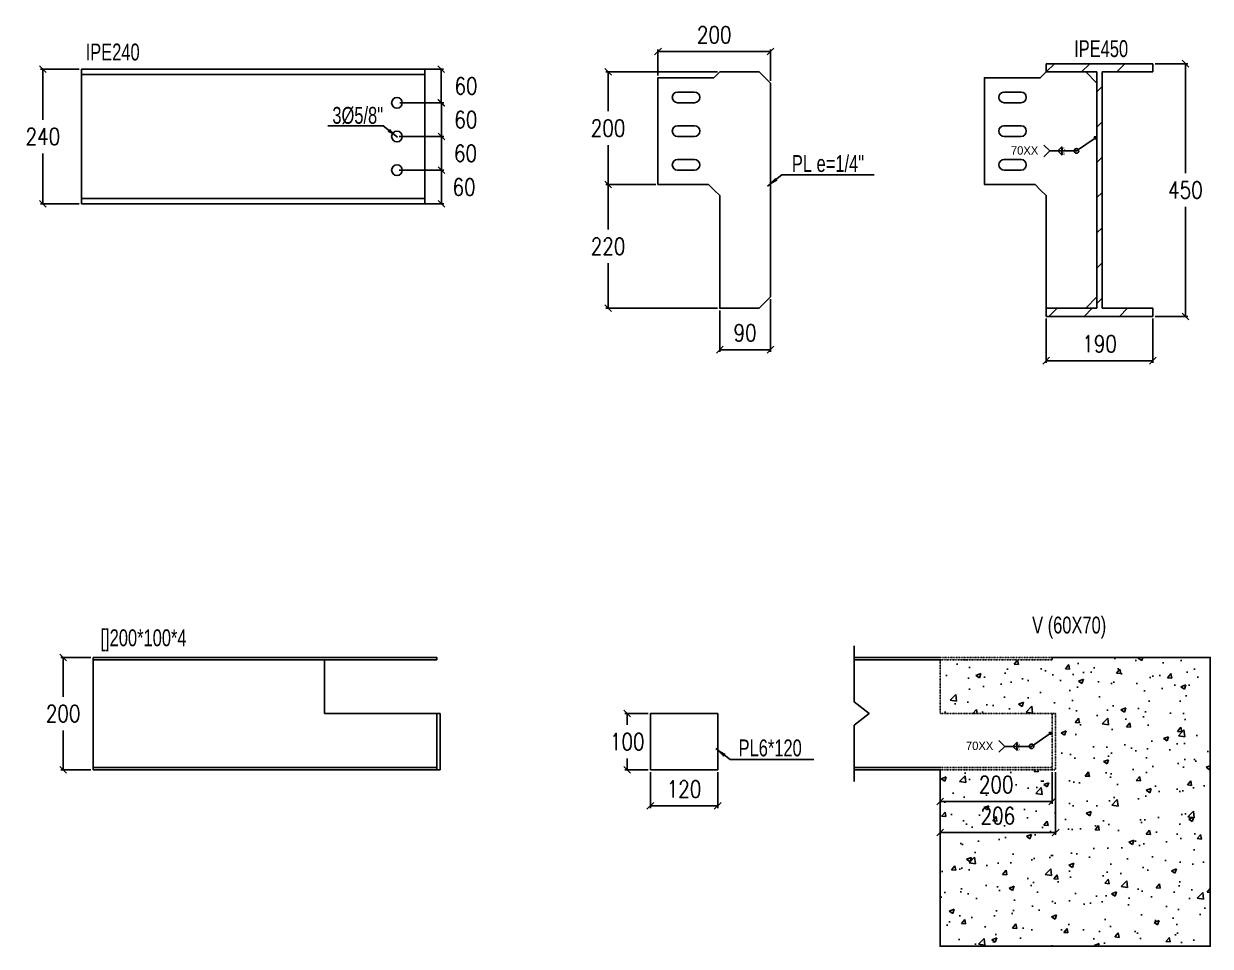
# Model space of a CAD drawing. Extents: x 7536 to 102814, y -9868 to 35131.
# Drawn here: x 19031 to 21145, y -6881 to -5238 of the extents above; entities that cross this region are included whole.
import ezdxf
from ezdxf.enums import TextEntityAlignment as Align

# ---------------------------------------------------------------- set-up
doc = ezdxf.new("R2010")
doc.units = 0
doc.header["$LTSCALE"] = 0.4
doc.linetypes.add('DXK_LINE_DOT1', pattern=[1.8814, 0.9407, -0.9407])
doc.layers.get('0').update_dxf_attribs({"color": 255})
for name, color, linetype in [('COTAS', 8, 'Continuous'), ('P-PLATINA', 6, 'Continuous'), ('PERFORACIONES', 1, 'Continuous'), ('TITULO', 3, 'Continuous')]:
    doc.layers.add(name, color=color, linetype=linetype)
doc.styles.add('CNI_COTAS', font='romans.shx', dxfattribs={"width": 0.8})
doc.styles.add('ROMANS', font='DINGRAFO.SHX')
doc.styles.add('VERDANA', font='arial.ttf')
doc.dimstyles.new('1.1', dxfattribs={"dimscale": 0, "dimtxt": 15, "dimasz": 20, "dimexe": 2, "dimexo": 2, "dimgap": 7, "dimtad": 1, "dimdec": 0, "dimzin": 4, "dimdsep": 46, "dimtxsty": 'CNI_COTAS', "dimcen": 0, "dimclrd": 256, "dimclrt": 3, "dimadec": 0, "dimazin": 0, "dimtfac": 1, "dimtdec": 0, "dimtmove": 2, "dimatfit": 0, "dimfxl": 0.05, "dimtolj": 1, "dimtzin": 0, "dimarcsym": 1})
doc.dimstyles.new('1.4', dxfattribs={"dimscale": 0, "dimtxt": 30, "dimasz": 12, "dimexe": 4, "dimexo": 4, "dimgap": 15, "dimtad": 1, "dimdec": 0, "dimzin": 4, "dimdsep": 46, "dimtxsty": 'CNI_COTAS', "dimblk": 'OBLIQUE', "dimcen": -0.09, "dimclrd": 256, "dimclrt": 3, "dimadec": 0, "dimazin": 0, "dimtfac": 1, "dimtdec": 0, "dimtmove": 2, "dimatfit": 0, "dimldrblk": 'DOT', "dimfxl": 0.05, "dimtolj": 1, "dimtzin": 0, "dimarcsym": 0})

# ---------------------------------------------------------------- blocks, each defined once
blk = doc.blocks.new('_Oblique')
at = {"color": 0, "linetype": 'ByBlock', "lineweight": -2}
blk.add_line((-0.5, -0.5), (0.5, 0.5), dxfattribs=at)
blk = doc.blocks.new('*D28')
at = {"layer": 'COTAS', "color": 0, "lineweight": -2, "transparency": 16777216}
for p, q in [((19129.4, -5318.8), (19060.7, -5318.8)), ((19129.4, -5558.8), (19060.7, -5558.8))]:
    blk.add_line(p, q, dxfattribs=at)
at = {"layer": 'COTAS', "lineweight": -2, "transparency": 16777216}
for p, q in [((19064.7, -5318.8), (19064.7, -5408.8)), ((19064.7, -5558.8), (19064.7, -5468.8))]:
    blk.add_line(p, q, dxfattribs=at)
at = {"layer": 'Defpoints', "color": 0, "transparency": 16777216}
for p in [(19064.7, -5318.8), (19133.4, -5318.8), (19133.4, -5558.8)]:
    blk.add_point(p, dxfattribs=at)
at = {"layer": 'COTAS', "lineweight": -2, "transparency": 16777216, "xscale": 12, "yscale": 12, "zscale": 12}
for p, rotation in [((19064.7, -5318.8), 90), ((19064.7, -5558.8), 270)]:
    blk.add_blockref('_Oblique', p, dxfattribs=dict(at, rotation=rotation))
at = {"layer": 'COTAS', "color": 3, "transparency": 16777216, "insert": (19064.7, -5438.8), "char_height": 30, "attachment_point": 5, "rotation": 0.01, "style": 'CNI_COTAS'}
blk.add_mtext('\\A1;240', dxfattribs=at)
blk = doc.blocks.new('_Dot')
at = {"color": 0, "linetype": 'ByBlock', "lineweight": -2}
blk.add_line((-0.5, 0), (-1, 0), dxfattribs=at)
at = {"color": 0, "linetype": 'ByBlock', "const_width": 0.5}
blk.add_lwpolyline([(-0.25, 0, 1), (0.25, 0, 1)], format="xyb", close=True, dxfattribs=at)
blk = doc.blocks.new('*D29')
at = {"layer": 'COTAS', "color": 0, "lineweight": -2, "transparency": 16777216}
for p, q in [((21046.5, -5309.1), (21104.5, -5309.1)), ((21046.5, -5759.1), (21104.5, -5759.1))]:
    blk.add_line(p, q, dxfattribs=at)
at = {"layer": 'COTAS', "lineweight": -2, "transparency": 16777216}
for p, q in [((21100.5, -5309.1), (21100.5, -5504.1)), ((21100.5, -5759.1), (21100.5, -5564.1))]:
    blk.add_line(p, q, dxfattribs=at)
at = {"layer": 'Defpoints', "color": 0, "transparency": 16777216}
for p in [(21042.5, -5309.1), (21100.5, -5309.1), (21042.5, -5759.1)]:
    blk.add_point(p, dxfattribs=at)
at = {"layer": 'COTAS', "lineweight": -2, "transparency": 16777216, "xscale": 12, "yscale": 12, "zscale": 12}
for p, rotation in [((21100.5, -5309.1), 90), ((21100.5, -5759.1), 270)]:
    blk.add_blockref('_Oblique', p, dxfattribs=dict(at, rotation=rotation))
at = {"layer": 'COTAS', "color": 3, "transparency": 16777216, "insert": (21100.5, -5534.1), "char_height": 30, "attachment_point": 5, "rotation": 0.01, "style": 'CNI_COTAS'}
blk.add_mtext('\\A1;450', dxfattribs=at)
blk = doc.blocks.new('*D30')
at = {"layer": 'COTAS', "color": 0, "lineweight": -2, "transparency": 16777216}
for p, q in [((20852.5, -5763.1), (20852.5, -5842)), ((21042.5, -5763.1), (21042.5, -5842))]:
    blk.add_line(p, q, dxfattribs=at)
at = {"layer": 'COTAS', "lineweight": -2, "transparency": 16777216}
blk.add_line((20852.5, -5838), (21042.5, -5838), dxfattribs=at)
at = {"layer": 'Defpoints', "color": 0, "transparency": 16777216}
for p in [(20852.5, -5759.1), (21042.5, -5759.1), (21042.5, -5838)]:
    blk.add_point(p, dxfattribs=at)
at = {"layer": 'COTAS', "lineweight": -2, "transparency": 16777216, "xscale": 12, "yscale": 12, "zscale": 12, "rotation": 180}
blk.add_blockref('_Oblique', (20852.5, -5838), dxfattribs=at)
at = {"layer": 'COTAS', "lineweight": -2, "transparency": 16777216, "xscale": 12, "yscale": 12, "zscale": 12}
blk.add_blockref('_Oblique', (21042.5, -5838), dxfattribs=at)
at = {"layer": 'COTAS', "color": 3, "transparency": 16777216, "insert": (20947.5, -5808), "char_height": 30, "attachment_point": 5, "style": 'CNI_COTAS'}
blk.add_mtext('\\A1;190', dxfattribs=at)
blk = doc.blocks.new('*D50')
at = {"layer": 'COTAS', "color": 0, "lineweight": -2, "transparency": 16777216}
for p, q in [((19150.2, -6366.5), (19096.8, -6366.5)), ((19150.2, -6566.5), (19096.8, -6566.5))]:
    blk.add_line(p, q, dxfattribs=at)
at = {"layer": 'COTAS', "lineweight": -2, "transparency": 16777216}
for p, q in [((19100.8, -6366.5), (19100.8, -6436.5)), ((19100.8, -6566.5), (19100.8, -6496.5))]:
    blk.add_line(p, q, dxfattribs=at)
at = {"layer": 'Defpoints', "color": 0, "transparency": 16777216}
for p in [(19100.8, -6366.5), (19154.2, -6366.5), (19154.2, -6566.5)]:
    blk.add_point(p, dxfattribs=at)
at = {"layer": 'COTAS', "lineweight": -2, "transparency": 16777216, "xscale": 12, "yscale": 12, "zscale": 12}
for p, rotation in [((19100.8, -6366.5), 90), ((19100.8, -6566.5), 270)]:
    blk.add_blockref('_Oblique', p, dxfattribs=dict(at, rotation=rotation))
at = {"layer": 'COTAS', "color": 3, "transparency": 16777216, "insert": (19100.8, -6466.5), "char_height": 30, "attachment_point": 5, "rotation": 0.01, "style": 'CNI_COTAS'}
blk.add_mtext('\\A1;200', dxfattribs=at)
blk = doc.blocks.new('*D51')
at = {"layer": 'COTAS', "color": 0, "lineweight": -2, "transparency": 16777216}
for p, q in [((20663.3, -6570.5), (20663.3, -6626.9)), ((20863.3, -6570.5), (20863.3, -6626.9))]:
    blk.add_line(p, q, dxfattribs=at)
at = {"layer": 'COTAS', "lineweight": -2, "transparency": 16777216}
blk.add_line((20663.3, -6622.9), (20863.3, -6622.9), dxfattribs=at)
at = {"layer": 'Defpoints', "color": 0, "transparency": 16777216}
for p in [(20663.3, -6566.5), (20863.3, -6566.5), (20863.3, -6622.9)]:
    blk.add_point(p, dxfattribs=at)
at = {"layer": 'COTAS', "lineweight": -2, "transparency": 16777216, "xscale": 12, "yscale": 12, "zscale": 12, "rotation": 180}
blk.add_blockref('_Oblique', (20663.3, -6622.9), dxfattribs=at)
at = {"layer": 'COTAS', "lineweight": -2, "transparency": 16777216, "xscale": 12, "yscale": 12, "zscale": 12}
blk.add_blockref('_Oblique', (20863.3, -6622.9), dxfattribs=at)
at = {"layer": 'COTAS', "color": 3, "transparency": 16777216, "insert": (20763.3, -6592.9), "char_height": 30, "attachment_point": 5, "style": 'CNI_COTAS'}
blk.add_mtext('\\A1;200', dxfattribs=at)
blk = doc.blocks.new('*D52')
at = {"layer": 'COTAS', "color": 0, "lineweight": -2, "transparency": 16777216}
for p, q in [((20663.3, -6570.5), (20663.3, -6682.4)), ((20869.3, -6570.5), (20869.3, -6682.4))]:
    blk.add_line(p, q, dxfattribs=at)
at = {"layer": 'COTAS', "lineweight": -2, "transparency": 16777216}
blk.add_line((20663.3, -6678.4), (20869.3, -6678.4), dxfattribs=at)
at = {"layer": 'Defpoints', "color": 0, "transparency": 16777216}
for p in [(20663.3, -6566.5), (20869.3, -6566.5), (20869.3, -6678.4)]:
    blk.add_point(p, dxfattribs=at)
at = {"layer": 'COTAS', "lineweight": -2, "transparency": 16777216, "xscale": 12, "yscale": 12, "zscale": 12, "rotation": 180}
blk.add_blockref('_Oblique', (20663.3, -6678.4), dxfattribs=at)
at = {"layer": 'COTAS', "lineweight": -2, "transparency": 16777216, "xscale": 12, "yscale": 12, "zscale": 12}
blk.add_blockref('_Oblique', (20869.3, -6678.4), dxfattribs=at)
at = {"layer": 'COTAS', "color": 3, "transparency": 16777216, "insert": (20766.3, -6648.4), "char_height": 30, "attachment_point": 5, "style": 'CNI_COTAS'}
blk.add_mtext('\\A1;206', dxfattribs=at)
blk = doc.blocks.new('*D123')
at = {"layer": 'COTAS', "color": 0, "lineweight": -2, "transparency": 16777216}
for p, q in [((20266.7, -5323.7), (20067.8, -5323.7)), ((20156.7, -5524.1), (20067.8, -5524.1))]:
    blk.add_line(p, q, dxfattribs=at)
at = {"layer": 'COTAS', "lineweight": -2, "transparency": 16777216}
for p, q in [((20071.8, -5323.7), (20071.8, -5393.9)), ((20071.8, -5524.1), (20071.8, -5453.9))]:
    blk.add_line(p, q, dxfattribs=at)
at = {"layer": 'Defpoints', "color": 0, "transparency": 16777216}
for p in [(20270.7, -5323.7), (20071.8, -5524.1), (20160.7, -5524.1)]:
    blk.add_point(p, dxfattribs=at)
at = {"layer": 'COTAS', "lineweight": -2, "transparency": 16777216, "xscale": 12, "yscale": 12, "zscale": 12}
for p, rotation in [((20071.8, -5323.7), 90), ((20071.8, -5524.1), 270)]:
    blk.add_blockref('_Oblique', p, dxfattribs=dict(at, rotation=rotation))
at = {"layer": 'COTAS', "color": 3, "transparency": 16777216, "insert": (20071.8, -5423.9), "char_height": 30, "attachment_point": 5, "rotation": 0.01, "style": 'CNI_COTAS'}
blk.add_mtext('\\A1;200', dxfattribs=at)
blk = doc.blocks.new('*D124')
at = {"layer": 'COTAS', "color": 0, "lineweight": -2, "transparency": 16777216}
for p, q in [((20156.7, -5524.1), (20067.8, -5524.1)), ((20266.7, -5744.5), (20067.8, -5744.5))]:
    blk.add_line(p, q, dxfattribs=at)
at = {"layer": 'COTAS', "lineweight": -2, "transparency": 16777216}
for p, q in [((20071.8, -5524.1), (20071.8, -5604.3)), ((20071.8, -5744.5), (20071.8, -5664.3))]:
    blk.add_line(p, q, dxfattribs=at)
at = {"layer": 'Defpoints', "color": 0, "transparency": 16777216}
for p in [(20160.7, -5524.1), (20071.8, -5744.5), (20270.7, -5744.5)]:
    blk.add_point(p, dxfattribs=at)
at = {"layer": 'COTAS', "lineweight": -2, "transparency": 16777216, "xscale": 12, "yscale": 12, "zscale": 12}
for p, rotation in [((20071.8, -5524.1), 90), ((20071.8, -5744.5), 270)]:
    blk.add_blockref('_Oblique', p, dxfattribs=dict(at, rotation=rotation))
at = {"layer": 'COTAS', "color": 3, "transparency": 16777216, "insert": (20071.8, -5634.3), "char_height": 30, "attachment_point": 5, "rotation": 0.01, "style": 'CNI_COTAS'}
blk.add_mtext('\\A1;220', dxfattribs=at)
blk = doc.blocks.new('*D125')
at = {"layer": 'COTAS', "color": 0, "lineweight": -2, "transparency": 16777216}
for p, q in [((20361, -5728.5), (20361, -5822.4)), ((20270.7, -5748.5), (20270.7, -5822.4))]:
    blk.add_line(p, q, dxfattribs=at)
at = {"layer": 'COTAS', "lineweight": -2, "transparency": 16777216}
blk.add_line((20270.7, -5818.4), (20361, -5818.4), dxfattribs=at)
at = {"layer": 'Defpoints', "color": 0, "transparency": 16777216}
for p in [(20361, -5724.5), (20270.7, -5744.5), (20361, -5818.4)]:
    blk.add_point(p, dxfattribs=at)
at = {"layer": 'COTAS', "lineweight": -2, "transparency": 16777216, "xscale": 12, "yscale": 12, "zscale": 12, "rotation": 180}
blk.add_blockref('_Oblique', (20270.7, -5818.4), dxfattribs=at)
at = {"layer": 'COTAS', "lineweight": -2, "transparency": 16777216, "xscale": 12, "yscale": 12, "zscale": 12}
blk.add_blockref('_Oblique', (20361, -5818.4), dxfattribs=at)
at = {"layer": 'COTAS', "color": 3, "transparency": 16777216, "insert": (20315.9, -5788.4), "char_height": 30, "attachment_point": 5, "style": 'CNI_COTAS'}
blk.add_mtext('\\A1;90', dxfattribs=at)
blk = doc.blocks.new('*D126')
at = {"layer": 'COTAS', "color": 0, "lineweight": -2, "transparency": 16777216}
for p, q in [((20160.7, -5330.1), (20160.7, -5283.6)), ((20361, -5339.7), (20361, -5283.6))]:
    blk.add_line(p, q, dxfattribs=at)
at = {"layer": 'COTAS', "lineweight": -2, "transparency": 16777216}
blk.add_line((20160.7, -5287.6), (20361, -5287.6), dxfattribs=at)
at = {"layer": 'Defpoints', "color": 0, "transparency": 16777216}
for p in [(20361, -5287.6), (20160.7, -5334.1), (20361, -5343.7)]:
    blk.add_point(p, dxfattribs=at)
at = {"layer": 'COTAS', "lineweight": -2, "transparency": 16777216, "xscale": 12, "yscale": 12, "zscale": 12, "rotation": 180}
blk.add_blockref('_Oblique', (20160.7, -5287.6), dxfattribs=at)
at = {"layer": 'COTAS', "lineweight": -2, "transparency": 16777216, "xscale": 12, "yscale": 12, "zscale": 12}
blk.add_blockref('_Oblique', (20361, -5287.6), dxfattribs=at)
at = {"layer": 'COTAS', "color": 3, "transparency": 16777216, "insert": (20260.9, -5257.6), "char_height": 30, "attachment_point": 5, "style": 'CNI_COTAS'}
blk.add_mtext('\\A1;200', dxfattribs=at)
blk = doc.blocks.new('*D131')
at = {"layer": 'COTAS', "color": 0, "lineweight": -2, "transparency": 16777216}
for p, q in [((20143.1, -6466.5), (20101.9, -6466.5)), ((20143.1, -6566.5), (20101.9, -6566.5))]:
    blk.add_line(p, q, dxfattribs=at)
at = {"layer": 'COTAS', "lineweight": -2, "transparency": 16777216}
for p, q in [((20105.9, -6466.5), (20105.9, -6486.5)), ((20105.9, -6566.5), (20105.9, -6546.5))]:
    blk.add_line(p, q, dxfattribs=at)
at = {"layer": 'Defpoints', "color": 0, "transparency": 16777216}
for p in [(20105.9, -6466.5), (20147.1, -6466.5), (20147.1, -6566.5)]:
    blk.add_point(p, dxfattribs=at)
at = {"layer": 'COTAS', "lineweight": -2, "transparency": 16777216, "xscale": 12, "yscale": 12, "zscale": 12}
for p, rotation in [((20105.9, -6466.5), 90), ((20105.9, -6566.5), 270)]:
    blk.add_blockref('_Oblique', p, dxfattribs=dict(at, rotation=rotation))
at = {"layer": 'COTAS', "color": 3, "transparency": 16777216, "insert": (20105.9, -6516.5), "char_height": 30, "attachment_point": 5, "rotation": 0.01, "style": 'CNI_COTAS'}
blk.add_mtext('\\A1;100', dxfattribs=at)
blk = doc.blocks.new('*D132')
at = {"layer": 'COTAS', "color": 0, "lineweight": -2, "transparency": 16777216}
for p, q in [((20147.1, -6570.5), (20147.1, -6634.9)), ((20267.1, -6570.5), (20267.1, -6634.9))]:
    blk.add_line(p, q, dxfattribs=at)
at = {"layer": 'COTAS', "lineweight": -2, "transparency": 16777216}
blk.add_line((20147.1, -6630.9), (20267.1, -6630.9), dxfattribs=at)
at = {"layer": 'Defpoints', "color": 0, "transparency": 16777216}
for p in [(20147.1, -6566.5), (20267.1, -6566.5), (20267.1, -6630.9)]:
    blk.add_point(p, dxfattribs=at)
at = {"layer": 'COTAS', "lineweight": -2, "transparency": 16777216, "xscale": 12, "yscale": 12, "zscale": 12, "rotation": 180}
blk.add_blockref('_Oblique', (20147.1, -6630.9), dxfattribs=at)
at = {"layer": 'COTAS', "lineweight": -2, "transparency": 16777216, "xscale": 12, "yscale": 12, "zscale": 12}
blk.add_blockref('_Oblique', (20267.1, -6630.9), dxfattribs=at)
at = {"layer": 'COTAS', "color": 3, "transparency": 16777216, "insert": (20207.1, -6600.9), "char_height": 30, "attachment_point": 5, "style": 'CNI_COTAS'}
blk.add_mtext('\\A1;120', dxfattribs=at)
blk = doc.blocks.new('*D190')
at = {"layer": 'COTAS', "color": 0, "lineweight": -2, "transparency": 16777216}
for p, q in [((19716.5, -5378.8), (19779, -5378.8)), ((19716.5, -5438.8), (19779, -5438.8))]:
    blk.add_line(p, q, dxfattribs=at)
at = {"layer": 'COTAS', "lineweight": -2, "transparency": 16777216}
blk.add_line((19775, -5378.8), (19775, -5438.8), dxfattribs=at)
at = {"layer": 'Defpoints', "color": 0, "transparency": 16777216}
for p in [(19712.5, -5378.8), (19712.5, -5438.8), (19775, -5438.8)]:
    blk.add_point(p, dxfattribs=at)
at = {"layer": 'COTAS', "lineweight": -2, "transparency": 16777216, "xscale": 12, "yscale": 12, "zscale": 12}
for p, rotation in [((19775, -5378.8), 90), ((19775, -5438.8), 270)]:
    blk.add_blockref('_Oblique', p, dxfattribs=dict(at, rotation=rotation))
at = {"layer": 'COTAS', "color": 3, "transparency": 16777216, "insert": (19818.3, -5408.8), "char_height": 30, "attachment_point": 5, "rotation": 0.01, "style": 'CNI_COTAS'}
blk.add_mtext('\\A1;60', dxfattribs=at)
blk = doc.blocks.new('*D191')
at = {"layer": 'COTAS', "color": 0, "lineweight": -2, "transparency": 16777216}
for p, q in [((19699.6, -5438.8), (19779, -5438.8)), ((19699.6, -5498.8), (19779, -5498.8))]:
    blk.add_line(p, q, dxfattribs=at)
at = {"layer": 'COTAS', "lineweight": -2, "transparency": 16777216}
blk.add_line((19775, -5438.8), (19775, -5498.8), dxfattribs=at)
at = {"layer": 'Defpoints', "color": 0, "transparency": 16777216}
for p in [(19695.6, -5438.8), (19695.6, -5498.8), (19775, -5498.8)]:
    blk.add_point(p, dxfattribs=at)
at = {"layer": 'COTAS', "lineweight": -2, "transparency": 16777216, "xscale": 12, "yscale": 12, "zscale": 12}
for p, rotation in [((19775, -5438.8), 90), ((19775, -5498.8), 270)]:
    blk.add_blockref('_Oblique', p, dxfattribs=dict(at, rotation=rotation))
at = {"layer": 'COTAS', "color": 3, "transparency": 16777216, "insert": (19817.8, -5468.8), "char_height": 30, "attachment_point": 5, "rotation": 0.01, "style": 'CNI_COTAS'}
blk.add_mtext('\\A1;60', dxfattribs=at)
blk = doc.blocks.new('*D192')
at = {"layer": 'COTAS', "color": 0, "lineweight": -2, "transparency": 16777216}
for p, q in [((19716.5, -5498.8), (19778.9, -5498.8)), ((19716.5, -5558.8), (19778.9, -5558.8))]:
    blk.add_line(p, q, dxfattribs=at)
at = {"layer": 'COTAS', "lineweight": -2, "transparency": 16777216}
blk.add_line((19774.9, -5498.8), (19774.9, -5558.8), dxfattribs=at)
at = {"layer": 'Defpoints', "color": 0, "transparency": 16777216}
for p in [(19712.5, -5498.8), (19712.5, -5558.8), (19774.9, -5558.8)]:
    blk.add_point(p, dxfattribs=at)
at = {"layer": 'COTAS', "lineweight": -2, "transparency": 16777216, "xscale": 12, "yscale": 12, "zscale": 12}
for p, rotation in [((19774.9, -5498.8), 90), ((19774.9, -5558.8), 270)]:
    blk.add_blockref('_Oblique', p, dxfattribs=dict(at, rotation=rotation))
at = {"layer": 'COTAS', "color": 3, "transparency": 16777216, "insert": (19815.2, -5528.8), "char_height": 30, "attachment_point": 5, "rotation": 0.01, "style": 'CNI_COTAS'}
blk.add_mtext('\\A1;60', dxfattribs=at)
blk = doc.blocks.new('*D193')
at = {"layer": 'COTAS', "color": 0, "lineweight": -2, "transparency": 16777216}
for p, q in [((19716.5, -5318.8), (19778.5, -5318.8)), ((19700.5, -5378.8), (19778.5, -5378.8))]:
    blk.add_line(p, q, dxfattribs=at)
at = {"layer": 'COTAS', "lineweight": -2, "transparency": 16777216}
blk.add_line((19774.5, -5378.8), (19774.5, -5318.8), dxfattribs=at)
at = {"layer": 'Defpoints', "color": 0, "transparency": 16777216}
for p in [(19712.5, -5318.8), (19774.5, -5318.8), (19696.5, -5378.8)]:
    blk.add_point(p, dxfattribs=at)
at = {"layer": 'COTAS', "lineweight": -2, "transparency": 16777216, "xscale": 12, "yscale": 12, "zscale": 12}
for p, rotation in [((19774.5, -5318.8), 90), ((19774.5, -5378.8), 270)]:
    blk.add_blockref('_Oblique', p, dxfattribs=dict(at, rotation=rotation))
at = {"layer": 'COTAS', "color": 3, "transparency": 16777216, "insert": (19818.7, -5348.8), "char_height": 30, "attachment_point": 5, "rotation": 0.01, "style": 'CNI_COTAS'}
blk.add_mtext('\\A1;60', dxfattribs=at)
blk = doc.blocks.new('SOLDADURA FILETE ALREDEDOR')
h = blk.add_hatch(color=256)
h.dxf.hatch_style = 1
h.paths.add_polyline_path([(5063.7, 3679), (5060.1, 3684.2), (5066.4, 3684.8)])
for p, q in [((5061.9, 3681.6), (5015.5, 3649.2)), ((5015.5, 3649.2), (4948.3, 3649.2))]:
    blk.add_line(p, q)
blk.add_lwpolyline([(4933.5, 3634.4), (4948.3, 3649.2), (4933.5, 3664)])
for points in [[(5066.4, 3684.8), (5063.7, 3679), (5060.1, 3684.2)], [(4978.7, 3649.2), (4978.7, 3659.2), (4968.7, 3649.2), (4978.7, 3639.2)]]:
    blk.add_lwpolyline(points, close=True)
blk.add_circle((5015.5, 3649.2), 5.81)
at = {"layer": 'TITULO', "style": 'ROMANS'}
for s, height, p in [('70XX', 21, (4851, 3640)), ('6', 7.5, (4980.2, 3650.6)), ('6', 7.5, (4980.2, 3639))]:
    blk.add_text(s, height=height, dxfattribs=at).set_placement(p)

msp = doc.modelspace()

# ---------------------------------------------------------------- hatches: boundary and pattern name
at = {"linetype": 'Continuous'}
h = msp.add_hatch(dxfattribs=at)
h.set_pattern_fill('', scale=14, style=0, pattern_type=0)
h.set_pattern_definition([(45, (20852.476, -5323.677), (-31.431, 31.431), [])])
h.paths.add_polyline_path([(20852.5, -5309.1), (20852.5, -5323.7), (20942.8, -5323.7), (20942.8, -5744.5), (20852.5, -5744.5), (20852.5, -5759.1), (21042.5, -5759.1), (21042.5, -5744.5), (20952.2, -5744.5), (20952.2, -5323.7), (21042.5, -5323.7), (21042.5, -5309.1)])
at = {"layer": 'PERFORACIONES'}
h = msp.add_hatch(dxfattribs=at)
h.set_pattern_fill('AR-CONC', color=8, scale=0.5)
h.set_pattern_definition([(50, (-2697.19, -4e-12), (91.09233, -7.96954), [9.525, -104.775]), (355, (-2697.19, -4e-12), (-17.6217, 95.52842), [7.62, -83.8203]), (100.45144, (-2689.6, -0.66), (73.47062, 87.55888), [8.095, -89.04512]), (46.1842, (-2697.19, 25.4), (135.5395, -21.02116), [14.2875, -157.1625]), (96.63556, (-2685.9, 23.65), (118.7021, 123.71306), [12.1425, -133.5678]), (351.18415, (-2697.19, 25.4), (118.7021, 123.7131), [11.43, -125.7299]), (21, (-2684.49, 19.05), (75.8072, -51.1326), [9.525, -104.775]), (326, (-2684.49, 19.05), (30.901, 92.094), [7.62, -83.82]), (71.45144, (-2678.175, 14.79), (106.7082, 40.9614), [8.095, -89.04497]), (37.5, (-2697.192, -4e-12), (1.5443, 42.27752), [0, -82.804, 0, -85.09, 0, -84.1375]), (7.5, (-2697.19, -4e-12), (33.40983, 50.09029), [0, -48.514, 0, -80.899, 0, -32.0675]), (327.5, (-2725.513, -4e-12), (67.795298, -2.86437), [0, -31.75, 0, -99.06, 0, -131.445]), (317.5, (-2738.21, -4e-12), (74.06459, 12.71325), [0, -41.275, 0, -65.786, 0, -93.345])])
h.paths.add_polyline_path([(21144.8, -6366.5), (20863.3, -6366.5), (20863.3, -6370.5), (20663.3, -6370.5), (20663.3, -6466.5), (20863.3, -6466.5), (20869.3, -6466.5), (20869.3, -6566.5), (20863.3, -6566.5), (20663.3, -6566.5), (20663.3, -6880.8), (21144.8, -6880.8)])
h.paths.add_polyline_path([(20725, -6615.4), (20801.7, -6615.4), (20801.7, -6570.4), (20725, -6570.4)], flags=24)
h.paths.add_polyline_path([(20728, -6670.9), (20804.7, -6670.9), (20804.7, -6625.9), (20728, -6625.9)], flags=24)

# ---------------------------------------------------------------- linework, layer by layer
at = {"color": 2}
for p, q in [((19133.4, -5558.8), (19133.4, -5318.8)), ((19133.4, -5318.8), (19745.6, -5318.8)), ((19745.6, -5558.8), (19745.6, -5318.8)), ((21042.5, -5309.1), (20852.5, -5309.1)), ((20852.5, -5309.1), (20852.5, -5323.7)), ((20852.5, -5323.7), (20942.8, -5323.7)), ((20942.8, -5323.7), (20942.8, -5744.5)), ((20952.2, -5744.5), (20952.2, -5323.7)), ((20952.2, -5323.7), (21042.5, -5323.7)), ((21042.5, -5309.1), (21042.5, -5323.7)), ((19133.4, -5328.6), (19745.6, -5328.6)), ((19133.4, -5549), (19745.6, -5549)), ((19133.4, -5558.8), (19745.6, -5558.8)), ((20852.4, -5759.1), (20852.4, -5744.1)), ((20942.8, -5744.5), (20852.5, -5744.5)), ((21042.5, -5744.5), (20952.2, -5744.5)), ((21042.5, -5744.5), (21042.5, -5759.1)), ((21042.5, -5759.1), (20852.5, -5759.1)), ((19154.2, -6366.5), (19154.2, -6566.5)), ((19566.4, -6466.5), (19566.4, -6370.5)), ((19772.4, -6466.5), (19566.4, -6466.5)), ((19154.2, -6562.5), (19566.4, -6562.5)), ((19154.2, -6566.5), (19566.4, -6566.5)), ((19566.4, -6562.5), (19766.4, -6562.5)), ((19566.4, -6566.5), (19766.4, -6566.5)), ((20510.4, -6562.5), (20663.3, -6562.5)), ((20510.4, -6566.5), (20663.3, -6566.5))]:
    msp.add_line(p, q, dxfattribs=at)
at = {"color": 30}
msp.add_line((19453.4, -5318.8), (19543.4, -5318.8), dxfattribs=at)
at = {"color": 2, "linetype": 'DXK_LINE_DOT1'}
for p, q in [((20663.3, -6562.5), (20863.3, -6562.5)), ((20663.3, -6566.5), (20863.3, -6566.5))]:
    msp.add_line(p, q, dxfattribs=at)
at = {"color": 2}
for points in [[(19154.2, -6370.5), (19766.4, -6370.5), (19766.4, -6366.5), (19154.2, -6366.5)], [(20663.3, -6366.5), (20510.4, -6366.5)], [(20510.4, -6370.5), (20663.3, -6370.5)]]:
    msp.add_lwpolyline(points, dxfattribs=at)
at = {"color": 2, "linetype": 'DXK_LINE_DOT1'}
for points in [[(20663.3, -6370.5), (20863.3, -6370.5), (20863.3, -6366.5), (20663.3, -6366.5)], [(20663.3, -6370.5), (20663.3, -6466.5), (20863.3, -6466.5)]]:
    msp.add_lwpolyline(points, dxfattribs=at)
at = {"layer": 'COTAS'}
msp.add_lwpolyline([(20510.4, -6587.3), (20510.4, -6487.3), (20536.8, -6466.5), (20510.4, -6445.7), (20510.4, -6345.7)], dxfattribs=at)
at = {"layer": 'COTAS', "color": 1}
msp.add_lwpolyline([(20663.3, -6566.5), (20663.3, -6880.8), (21144.8, -6880.8), (21144.8, -6366.5), (20863.3, -6366.5)], dxfattribs=at)
at = {"layer": 'P-PLATINA', "linetype": 'Continuous'}
msp.add_line((19766.4, -6566.5), (19766.4, -6466.5), dxfattribs=at)
for points in [[(20260.3, -5334.1), (20160.7, -5334.1), (20160.7, -5524.1), (20250.7, -5524.1), (20260.7, -5534.1), (20270.7, -5544.1), (20270.7, -5744.5), (20341, -5744.5), (20361, -5724.5), (20361, -5343.7), (20341, -5323.7), (20270.7, -5323.7), (20260.7, -5333.7)], [(20842.1, -5334.1), (20742.5, -5334.1), (20742.5, -5524.1), (20832.5, -5524.1), (20842.5, -5534.1), (20852.5, -5544.1), (20852.5, -5744.5), (20922.8, -5744.5), (20942.8, -5724.5), (20942.8, -5343.7), (20922.8, -5323.7), (20852.5, -5323.7), (20842.5, -5333.7)], [(20202.4, -5378.6), (20195.7, -5378.6), (20192.1, -5377.9), (20189, -5375.8), (20187, -5372.7), (20186.2, -5369.1), (20187, -5365.4), (20189, -5362.4), (20192.1, -5360.3), (20195.7, -5359.6), (20202.4, -5359.6)], [(20195.7, -5359.6), (20225.7, -5359.6), (20229.4, -5360.3), (20232.5, -5362.4), (20234.5, -5365.4), (20235.2, -5369.1), (20234.5, -5372.7), (20232.5, -5375.8), (20229.4, -5377.9), (20225.7, -5378.6), (20195.7, -5378.6)], [(20784.1, -5378.6), (20777.5, -5378.6), (20773.8, -5377.9), (20770.8, -5375.8), (20768.7, -5372.7), (20768, -5369.1), (20768.7, -5365.4), (20770.8, -5362.4), (20773.8, -5360.3), (20777.5, -5359.6), (20784.1, -5359.6)], [(20777.5, -5359.6), (20807.5, -5359.6), (20811.1, -5360.3), (20814.2, -5362.4), (20816.3, -5365.4), (20817, -5369.1), (20816.3, -5372.7), (20814.2, -5375.8), (20811.1, -5377.9), (20807.5, -5378.6), (20777.5, -5378.6)], [(20225.7, -5438.6), (20195.7, -5438.6), (20192.1, -5437.9), (20189, -5435.8), (20187, -5432.7), (20186.2, -5429.1), (20187, -5425.4), (20189, -5422.4), (20192.1, -5420.3), (20195.7, -5419.6), (20225.7, -5419.6)], [(20219.1, -5419.6), (20225.7, -5419.6), (20229.4, -5420.3), (20232.5, -5422.4), (20234.5, -5425.4), (20235.2, -5429.1), (20234.5, -5432.7), (20232.5, -5435.8), (20229.4, -5437.9), (20225.7, -5438.6), (20219.1, -5438.6)], [(20807.5, -5438.6), (20777.5, -5438.6), (20773.8, -5437.9), (20770.8, -5435.8), (20768.7, -5432.7), (20768, -5429.1), (20768.7, -5425.4), (20770.8, -5422.4), (20773.8, -5420.3), (20777.5, -5419.6), (20807.5, -5419.6)], [(20800.8, -5419.6), (20807.5, -5419.6), (20811.1, -5420.3), (20814.2, -5422.4), (20816.3, -5425.4), (20817, -5429.1), (20816.3, -5432.7), (20814.2, -5435.8), (20811.1, -5437.9), (20807.5, -5438.6), (20800.8, -5438.6)], [(20225.7, -5498.6), (20195.7, -5498.6), (20192.1, -5497.9), (20189, -5495.8), (20187, -5492.7), (20186.2, -5489.1), (20187, -5485.4), (20189, -5482.4), (20192.1, -5480.3), (20195.7, -5479.6), (20202.4, -5479.6)], [(20195.7, -5479.6), (20225.7, -5479.6), (20229.4, -5480.3), (20232.5, -5482.4), (20234.5, -5485.4), (20235.2, -5489.1), (20234.5, -5492.7), (20232.5, -5495.8), (20229.4, -5497.9), (20225.7, -5498.6), (20219.1, -5498.6)], [(20807.5, -5498.6), (20777.5, -5498.6), (20773.8, -5497.9), (20770.8, -5495.8), (20768.7, -5492.7), (20768, -5489.1), (20768.7, -5485.4), (20770.8, -5482.4), (20773.8, -5480.3), (20777.5, -5479.6), (20784.1, -5479.6)], [(20777.5, -5479.6), (20807.5, -5479.6), (20811.1, -5480.3), (20814.2, -5482.4), (20816.3, -5485.4), (20817, -5489.1), (20816.3, -5492.7), (20814.2, -5495.8), (20811.1, -5497.9), (20807.5, -5498.6), (20800.8, -5498.6)]]:
    msp.add_lwpolyline(points, dxfattribs=at)
for points in [[(19772.4, -6566.5), (19772.4, -6466.5), (19766.4, -6466.5), (19766.4, -6566.5)], [(20147.1, -6566.5), (20267.1, -6566.5), (20267.1, -6466.5), (20147.1, -6466.5)]]:
    msp.add_lwpolyline(points, close=True, dxfattribs=at)
at = {"layer": 'P-PLATINA', "linetype": 'DXK_LINE_DOT1'}
msp.add_lwpolyline([(20869.3, -6566.5), (20863.3, -6566.5), (20863.3, -6466.5), (20869.3, -6466.5)], close=True, dxfattribs=at)
at = {"layer": 'PERFORACIONES'}
for centre in [(19695.6, -5378.8), (19695.6, -5438.8), (19695.6, -5498.8)]:
    msp.add_circle(centre, 9.5, dxfattribs=at)

# ---------------------------------------------------------------- block references
at = {"xscale": 0.7104614331683008, "yscale": 0.7104614331683008, "zscale": 0.7104614331683008}
for p in [(17343.1, -8057.1), (17263, -9117.4)]:
    msp.add_blockref('SOLDADURA FILETE ALREDEDOR', p, dxfattribs=at)

# ---------------------------------------------------------------- texts
at = {"color": 96, "style": 'VERDANA', "width": 0.7}
for s, p in [('IPE240', (19189.1, -5288.3)), ('IPE450', (20950.3, -5282.3)), ('3%%C5/8"', (19625.7, -5401.1)), ('PL e=1/4"', (20463.6, -5486.9)), ('V (60X70)', (20893.4, -6308.8)), ('[]200*100*4', (19244.1, -6331.5)), ('PL6*120', (20360.6, -6527.6))]:
    msp.add_text(s, height=30, dxfattribs=at).set_placement(p, align=Align.MIDDLE_CENTER)

# ---------------------------------------------------------------- dimensions: what is measured, and where the dimension line sits
at = {"layer": 'COTAS'}
for base, p1, p2, picture, middle in [((20361, -5287.6), (20160.7, -5334.1), (20361, -5343.7), '*D126', (20260.9, -5257.6)), ((20361, -5818.4), (20270.7, -5744.5), (20361, -5724.5), '*D125', (20315.9, -5788.4)), ((21042.5, -5838), (20852.5, -5759.1), (21042.5, -5759.1), '*D30', (20947.5, -5808)), ((20267.1, -6630.9), (20147.1, -6566.5), (20267.1, -6566.5), '*D132', (20207.1, -6600.9)), ((20863.3, -6622.9), (20663.3, -6566.5), (20863.3, -6566.5), '*D51', (20763.3, -6592.9)), ((20869.3, -6678.4), (20663.3, -6566.5), (20869.3, -6566.5), '*D52', (20766.3, -6648.4))]:
    dim = msp.add_linear_dim(base=base, p1=p1, p2=p2, dimstyle='1.4', override={"dimscale": 1}, dxfattribs=at)
    dim.commit()
    dim.dimension.update_dxf_attribs({"geometry": picture, "text_midpoint": middle})
for base, p1, p2, picture, middle in [((21100.5, -5309.1), (21042.5, -5759.1), (21042.5, -5309.1), '*D29', (21100.5, -5534.1)), ((19064.7, -5318.8), (19133.4, -5558.8), (19133.4, -5318.8), '*D28', (19064.7, -5438.8)), ((20071.8, -5524.1), (20270.7, -5323.7), (20160.7, -5524.1), '*D123', (20071.8, -5423.9)), ((20071.8, -5744.5), (20160.7, -5524.1), (20270.7, -5744.5), '*D124', (20071.8, -5634.3)), ((19100.8, -6366.5), (19154.2, -6566.5), (19154.2, -6366.5), '*D50', (19100.8, -6466.5)), ((20105.9, -6466.5), (20147.1, -6566.5), (20147.1, -6466.5), '*D131', (20105.9, -6516.5))]:
    dim = msp.add_linear_dim(base=base, p1=p1, p2=p2, angle=90, dimstyle='1.4', override={"dimscale": 1}, dxfattribs=at)
    dim.commit()
    dim.dimension.update_dxf_attribs({"geometry": picture, "text_midpoint": middle, "text_rotation": 0.01})
for base, p1, p2, picture, middle in [((19774.5, -5318.8), (19696.5, -5378.8), (19712.5, -5318.8), '*D193', (19818.7, -5348.8)), ((19775, -5438.8), (19712.5, -5378.8), (19712.5, -5438.8), '*D190', (19818.3, -5408.8)), ((19775, -5498.8), (19695.6, -5438.8), (19695.6, -5498.8), '*D191', (19817.8, -5468.8)), ((19774.9, -5558.8), (19712.5, -5498.8), (19712.5, -5558.8), '*D192', (19815.2, -5528.8))]:
    dim = msp.add_linear_dim(base=base, p1=p1, p2=p2, angle=90, dimstyle='1.4', override={"dimscale": 1}, dxfattribs=at)
    dim.commit()
    dim.dimension.update_dxf_attribs({"geometry": picture, "text_midpoint": middle, "dimtype": 160, "text_rotation": 0.01})

# ---------------------------------------------------------------- leaders
at = {"layer": 'COTAS', "annotation_type": 0, "has_hookline": 1, "hookline_direction": 0, "text_width": 24, "horizontal_direction": (-1, 0, 0)}
msp.add_leader([(19696.8, -5440), (19671.3, -5420), (19603.3, -5420)], dimstyle='1.1', override={"dimscale": 1}, dxfattribs=at)
at = {"layer": 'COTAS'}
msp.add_leader([(20355.9, -5527.1), (20381.5, -5507.2), (20546.1, -5507.2)], dimstyle='1.1', override={"dimscale": 1}, dxfattribs=at)
at = {"layer": 'COTAS', "annotation_type": 0, "has_hookline": 1, "hookline_direction": 0, "text_width": 24}
msp.add_leader([(20263.6, -6528.5), (20289.1, -6548.5), (20407.2, -6548.5)], dimstyle='1.1', override={"dimscale": 1}, dxfattribs=at)

doc.saveas('drawing.dxf')
